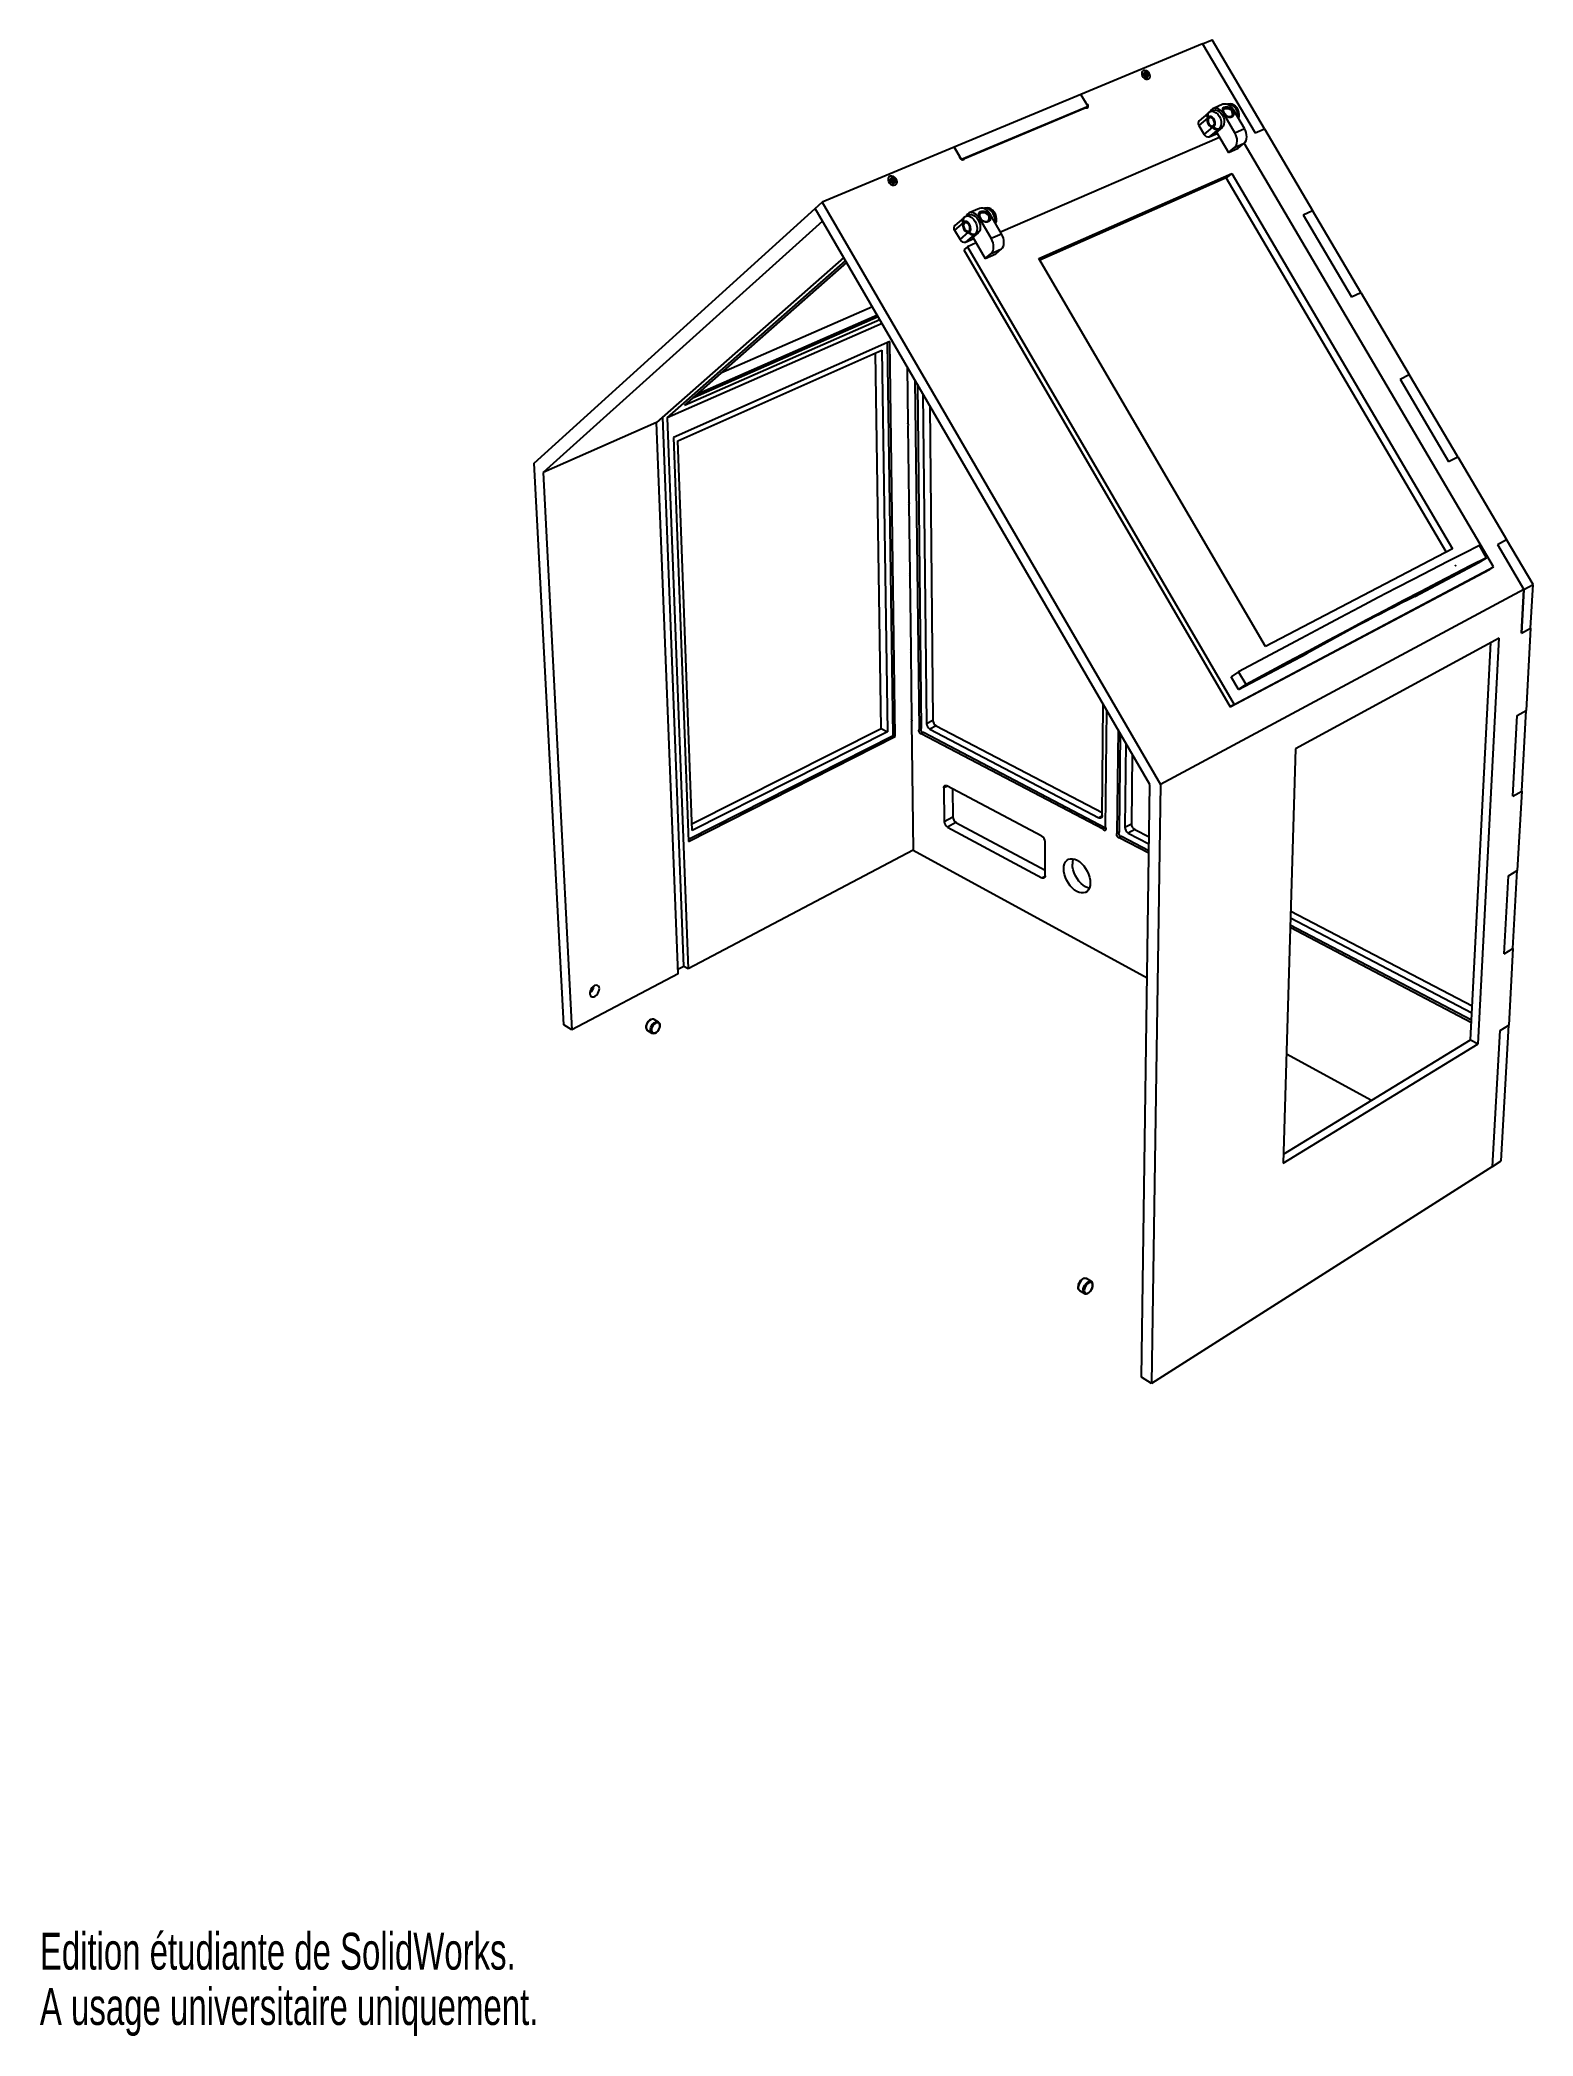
# Model space of a CAD drawing. Extents: x 0 to 151, y 0 to 202.
import ezdxf
from ezdxf.enums import TextEntityAlignment as Align

# ---------------------------------------------------------------- set-up
doc = ezdxf.new("R2010")
doc.units = 0
doc.layers.get('0').update_dxf_attribs({"linetype": 'CONTINUOUS'})

msp = doc.modelspace()

# ---------------------------------------------------------------- linework, layer by layer
at = {"color": 7, "linetype": 'CONTINUOUS'}
for p, q in [((117.69, 201.72), (105.38, 196.6)), ((117.69, 201.72), (118.65, 202.12)), ((117.69, 201.72), (123, 192.71)), ((123.95, 193.12), (118.65, 202.12)), ((111.89, 198.78), (111.76, 198.67)), ((111.76, 198.67), (111.83, 198.46)), ((111.94, 198.57), (111.77, 198.65)), ((111.83, 198.46), (112.02, 198.37)), ((112.08, 198.69), (111.89, 198.78)), ((111.94, 198.57), (112.08, 198.69)), ((112, 198.39), (111.94, 198.57)), ((112.02, 198.37), (112.14, 198.49)), ((112.02, 198.38), (112.14, 198.49)), ((112.14, 198.49), (112.08, 198.69)), ((105.38, 196.6), (92.56, 191.26)), ((106.1, 195.37), (105.38, 196.6)), ((105.9, 195.72), (105.38, 196.6)), ((106.1, 195.37), (93.29, 190.01)), ((93.59, 190.13), (105.82, 195.25)), ((105.93, 195.23), (106.1, 195.37)), ((118.2, 194.21), (117.31, 193.47)), ((118.23, 194.68), (117.33, 193.94)), ((118.46, 194.37), (118.41, 194.35)), ((118.79, 194.99), (118.48, 194.86)), ((119.75, 195.6), (118.78, 195.18)), ((119.84, 194.62), (119.9, 194.65)), ((120.96, 192.72), (119.84, 194.62)), ((120.62, 194.38), (120.63, 194.39)), ((120.75, 195.01), (120.81, 195.04)), ((121.93, 193.14), (120.81, 195.04)), ((119.42, 192.25), (97.25, 182.64)), ((117.31, 193.47), (117.85, 192.56)), ((117.85, 192.56), (118.74, 193.3)), ((118.24, 193.95), (118.24, 193.9)), ((119.27, 193.05), (118.37, 192.31)), ((118.37, 192.31), (119.18, 192.66)), ((118.39, 193.54), (118.42, 193.51)), ((118.83, 193.36), (118.88, 193.38)), ((119.66, 193.26), (119.05, 192.75)), ((119.06, 192.74), (119.12, 192.76)), ((119.1, 192.79), (120.31, 190.73)), ((119.36, 193.12), (119.27, 193.05)), ((119.36, 193.12), (119.66, 193.26)), ((120.96, 192.72), (121.93, 193.14)), ((123, 192.71), (123.95, 193.12)), ((123.95, 193.12), (128.83, 184.85)), ((92.56, 191.26), (79.19, 185.7)), ((93.29, 190.01), (92.56, 191.26)), ((92.56, 191.26), (93.08, 190.36)), ((93.42, 189.98), (93.59, 190.13)), ((120.31, 190.73), (120.93, 191.23)), ((120.31, 190.73), (121.28, 191.16)), ((120.93, 191.23), (121.89, 191.66)), ((121.28, 191.16), (121.89, 191.66)), ((147.14, 148.76), (121.9, 191.66)), ((86.25, 188.09), (86.11, 187.97)), ((86.45, 187.99), (86.25, 188.09)), ((86.32, 187.88), (86.45, 187.99)), ((86.52, 187.78), (86.45, 187.99)), ((101.13, 180), (120.66, 188.59)), ((120.09, 188.14), (101.23, 179.82)), ((120.66, 188.59), (120.09, 188.14)), ((142.36, 150.27), (120.09, 188.14)), ((120.66, 188.59), (143, 150.6)), ((86.11, 187.97), (86.18, 187.75)), ((86.32, 187.88), (86.11, 187.97)), ((86.18, 187.75), (86.38, 187.66)), ((86.38, 187.66), (86.32, 187.88)), ((86.38, 187.66), (86.52, 187.78)), ((86.38, 187.66), (86.52, 187.78)), ((86.38, 187.66), (86.38, 187.66)), ((50.04, 159.28), (78.49, 185.06)), ((78.49, 185.06), (79.19, 185.7)), ((79.23, 183.78), (78.49, 185.06)), ((112.34, 126.74), (78.49, 185.06)), ((79.19, 185.7), (113.44, 126.71)), ((93.48, 184.08), (92.62, 183.34)), ((94.08, 184.41), (93.75, 184.27)), ((95.12, 185.06), (94.07, 184.61)), ((95.14, 184.01), (95.2, 184.04)), ((96.29, 182.03), (95.14, 184.01)), ((95.59, 185.06), (95.57, 185.05)), ((96.12, 184.43), (96.19, 184.46)), ((97.34, 182.48), (96.19, 184.46)), ((127.88, 184.42), (128.83, 184.85)), ((127.88, 184.42), (128.83, 184.85)), ((127.88, 184.42), (132.77, 176.11)), ((133.71, 176.55), (128.83, 184.85)), ((128.83, 184.85), (128.83, 184.85)), ((79.23, 183.78), (50.95, 158.33)), ((93.45, 183.59), (92.59, 182.84)), ((92.59, 182.84), (93.14, 181.9)), ((93.14, 181.9), (94.01, 182.64)), ((93.5, 183.4), (93.49, 183.35)), ((93.7, 183.74), (93.67, 183.73)), ((94.57, 182.38), (93.7, 181.64)), ((93.7, 181.64), (94.53, 182)), ((93.71, 182.85), (93.75, 182.81)), ((94.1, 182.71), (94.14, 182.72)), ((94.98, 182.6), (94.39, 182.1)), ((94.41, 182.09), (94.47, 182.11)), ((94.45, 182.14), (95.7, 179.99)), ((94.65, 182.46), (94.57, 182.38)), ((94.65, 182.46), (94.98, 182.6)), ((95.98, 183.77), (95.99, 183.78)), ((96.29, 182.03), (97.34, 182.48)), ((81.37, 180.09), (62.43, 163.37)), ((93.89, 181.18), (93.52, 180.87)), ((93.52, 180.87), (120.49, 134.58)), ((94.78, 181.57), (93.89, 181.18)), ((93.89, 181.18), (120.89, 134.84)), ((95.7, 179.99), (96.3, 180.49)), ((95.7, 179.99), (96.75, 180.45)), ((96.3, 180.49), (97.35, 180.95)), ((96.75, 180.45), (97.35, 180.95)), ((124.07, 140.7), (101.13, 180)), ((63.49, 163.84), (81.56, 179.76)), ((81.66, 179.59), (65.26, 165.15)), ((132.77, 176.11), (133.71, 176.55)), ((133.71, 176.55), (138.61, 168.23)), ((66.08, 165.87), (84.85, 174.1)), ((84.77, 174.24), (66.49, 166.23)), ((84.29, 175.08), (68.92, 168.37)), ((85.25, 173.41), (63.49, 163.84)), ((65.26, 165.15), (85.01, 173.82)), ((86.02, 171.57), (64.13, 161.87)), ((64.56, 161.52), (85.22, 170.7)), ((85.16, 132.4), (84.57, 170.4)), ((85.22, 170.7), (85.8, 132.06)), ((86.37, 131.68), (85.8, 171.47)), ((86.58, 131.57), (86.02, 171.57)), ((87.8, 169.03), (87.87, 163.33)), ((137.68, 167.78), (138.61, 168.23)), ((137.68, 167.78), (138.61, 168.23)), ((137.68, 167.78), (142.6, 159.42)), ((143.53, 159.89), (138.61, 168.23)), ((138.61, 168.23), (138.61, 168.23)), ((88.58, 167.67), (88.99, 132.3)), ((88.82, 167.26), (89.21, 132.41)), ((89.38, 166.29), (89.74, 132.9)), ((65.19, 108.31), (63.05, 163.92)), ((63.49, 163.84), (65.61, 108.07)), ((90.09, 165.08), (90.4, 133.24)), ((62.43, 163.37), (50.95, 158.33)), ((64.61, 107.54), (62.43, 163.37)), ((64.13, 161.87), (65.66, 120.97)), ((87.87, 163.03), (87.96, 155.36)), ((66.02, 122.06), (64.56, 161.52)), ((142.6, 159.42), (143.53, 159.89)), ((143.53, 159.89), (148.46, 151.52)), ((53.02, 102.39), (50.04, 159.28)), ((50.95, 158.33), (53.85, 101.88)), ((87.97, 155.07), (88.05, 148.1)), ((143, 150.6), (124.07, 140.7)), ((145.67, 149.19), (146.43, 149.69)), ((146.43, 149.69), (145.71, 150.92)), ((147.54, 151.04), (148.46, 151.52)), ((147.54, 151.04), (148.46, 151.52)), ((147.54, 151.04), (150.22, 146.47)), ((151.14, 146.97), (148.46, 151.52)), ((148.46, 151.52), (148.46, 151.52)), ((88.06, 147.81), (88.15, 140.38)), ((120.49, 134.58), (146.74, 148.5)), ((120.89, 134.84), (147.14, 148.76)), ((139.18, 145.76), (145.67, 149.19)), ((143.29, 148.9), (143.29, 148.9)), ((143.3, 148.88), (143.3, 148.89)), ((147.14, 148.76), (146.74, 148.5)), ((150.22, 146.47), (113.44, 126.71)), ((149.98, 142.04), (150.22, 146.47)), ((150.22, 146.47), (149.98, 142.04)), ((150.22, 146.47), (151.14, 146.97)), ((150.9, 142.54), (151.14, 146.97)), ((147.72, 141.56), (127.1, 130.35)), ((145.59, 100.48), (147.72, 141.56)), ((149.98, 142.04), (150.9, 142.54)), ((150.9, 142.54), (150.44, 134.22)), ((88.15, 140.1), (88.23, 133.35)), ((121.34, 136.34), (128.24, 139.98)), ((144.82, 100.88), (146.87, 141.09)), ((121.34, 138.12), (120.6, 137.63)), ((121.34, 136.34), (120.6, 137.63)), ((122.09, 136.84), (121.34, 138.12)), ((122.09, 136.84), (121.34, 136.34)), ((107.54, 123.59), (107.64, 134.84)), ((107.88, 122.38), (107.99, 134.24)), ((120.89, 134.84), (120.49, 134.58)), ((149.09, 125.53), (149.53, 133.71)), ((149.53, 133.71), (150.44, 134.22)), ((149.99, 126.05), (150.44, 134.22)), ((65.65, 121.19), (86.37, 131.68)), ((65.66, 120.97), (86.58, 131.57)), ((65.99, 122.73), (85.16, 132.4)), ((85.8, 132.06), (66.02, 122.06)), ((85.16, 132.4), (85.8, 132.06)), ((86.37, 131.68), (86.58, 131.57)), ((88.24, 133.07), (88.4, 120.07)), ((89.21, 132.41), (88.99, 132.3)), ((89.44, 132.01), (89.22, 131.9)), ((89.22, 131.9), (107.64, 122.22)), ((89.44, 132.01), (107.86, 122.34)), ((89.74, 132.9), (90.4, 133.24)), ((90.73, 132.68), (90.07, 132.34)), ((90.07, 132.34), (107.2, 123.36)), ((90.73, 132.68), (107.54, 123.88)), ((109.13, 132.28), (109.02, 121.78)), ((109.35, 131.9), (109.24, 121.9)), ((109.92, 130.92), (109.82, 122.39)), ((110.57, 129.79), (110.48, 122.75)), ((127.1, 130.35), (125.84, 88.37)), ((91.5, 126.38), (91.53, 122.99)), ((101.43, 121.49), (91.82, 126.6)), ((92.39, 126.3), (92.41, 123.45)), ((111.5, 66.7), (112.34, 126.74)), ((113.44, 126.71), (112.52, 66.08)), ((149.09, 125.53), (149.99, 126.05)), ((149.99, 126.05), (149.54, 118.02)), ((91.53, 122.99), (92.41, 123.45)), ((92.73, 122.89), (91.86, 122.42)), ((91.86, 122.42), (101.42, 117.27)), ((92.73, 122.89), (101.75, 118.04)), ((107.86, 122.34), (107.64, 122.22)), ((109.24, 121.9), (109.02, 121.78)), ((109.48, 121.49), (109.26, 121.37)), ((109.26, 121.37), (112.24, 119.8)), ((109.48, 121.49), (112.25, 120.03)), ((109.82, 122.39), (110.48, 122.75)), ((110.82, 122.17), (110.16, 121.81)), ((110.16, 121.81), (112.26, 120.71)), ((110.82, 122.17), (112.27, 121.41)), ((88.4, 120.07), (65.61, 108.07)), ((88.4, 120.07), (112.07, 107.15)), ((101.75, 117.49), (101.76, 120.91)), ((148.22, 109.59), (148.65, 117.49)), ((148.65, 117.49), (149.54, 118.02)), ((149.11, 110.12), (149.54, 118.02)), ((144.95, 103.57), (126.59, 113.2)), ((126.61, 113.91), (144.99, 104.3)), ((126.56, 112.27), (144.91, 102.63)), ((126.57, 112.51), (144.92, 102.88)), ((148.22, 109.59), (149.11, 110.12)), ((149.11, 110.12), (148.68, 102.37)), ((64.61, 107.54), (53.85, 101.88)), ((65.19, 108.31), (64.59, 108)), ((65.61, 108.07), (65.19, 108.31)), ((53.85, 101.88), (53.02, 102.39)), ((61.52, 101.82), (61.95, 101.56)), ((61.95, 101.56), (61.95, 101.56)), ((62.62, 102.67), (62.19, 102.93)), ((147.05, 88.06), (147.8, 101.83)), ((147.8, 101.83), (148.68, 102.37)), ((147.92, 88.61), (148.68, 102.37)), ((125.84, 88.37), (145.59, 100.48)), ((125.87, 89.3), (144.82, 100.88)), ((126.18, 99.45), (134.79, 94.75)), ((144.82, 100.88), (145.59, 100.48)), ((147.05, 88.06), (112.52, 66.08)), ((147.05, 88.06), (147.92, 88.61)), ((105.23, 75.49), (105.73, 75.19)), ((106.44, 76.4), (105.94, 76.69)), ((112.52, 66.08), (111.5, 66.7))]:
    msp.add_line(p, q, dxfattribs=at)
at = {"color": 8, "linetype": 'CONTINUOUS'}
for p, q in [((119.05, 192.76), (119.06, 192.74)), ((94.4, 182.1), (94.41, 182.09)), ((91.87, 126.57), (91.5, 126.38)), ((107.2, 123.36), (107.54, 123.55)), ((101.42, 117.27), (101.75, 117.45))]:
    msp.add_line(p, q, dxfattribs=at)
at = {"color": 7, "linetype": 'CONTINUOUS'}
for points in [[(112.02, 198.98), (111.86, 199.02), (111.72, 199.01), (111.61, 198.93), (111.54, 198.81), (111.53, 198.66), (111.58, 198.49), (111.68, 198.34), (111.81, 198.22), (111.97, 198.15), (112.12, 198.13), (112.25, 198.18), (112.34, 198.28), (112.38, 198.42), (112.36, 198.58), (112.29, 198.74), (112.17, 198.88), (112.02, 198.98)], [(112.1, 198.34), (112.16, 198.39), (112.19, 198.46), (112.19, 198.56), (112.15, 198.66), (112.08, 198.75), (111.99, 198.81), (111.9, 198.83), (111.81, 198.82), (111.75, 198.77), (111.71, 198.69), (111.72, 198.59), (111.76, 198.5), (111.83, 198.41), (111.92, 198.35), (112.01, 198.32), (112.1, 198.34)], [(105.82, 195.25), (105.91, 195.23), (106, 195.24), (106.07, 195.29), (106.1, 195.37), (106.1, 195.47), (106.06, 195.57), (105.99, 195.66), (105.9, 195.72)], [(118.2, 194.21), (118.16, 194.07), (118.16, 193.91), (118.19, 193.74), (118.27, 193.58), (118.37, 193.45), (118.49, 193.35), (118.62, 193.3), (118.74, 193.3)], [(118.32, 194.76), (118.29, 194.74), (118.21, 194.67)], [(118.24, 193.95), (118.24, 194.05), (118.27, 194.2), (118.35, 194.31), (118.47, 194.36), (118.47, 194.36)], [(118.78, 193.45), (118.86, 193.55), (118.89, 193.7), (118.86, 193.86), (118.8, 194.02), (118.69, 194.15), (118.57, 194.23), (118.44, 194.25), (118.34, 194.21), (118.27, 194.1), (118.24, 193.96), (118.26, 193.79), (118.33, 193.63), (118.43, 193.5), (118.55, 193.42), (118.68, 193.4), (118.78, 193.45)], [(118.84, 193.35), (118.93, 193.46), (118.97, 193.62), (118.96, 193.8), (118.9, 193.99), (118.8, 194.15), (118.68, 194.28), (118.54, 194.35), (118.4, 194.36), (118.28, 194.31)], [(118.49, 194.85), (118.4, 194.82), (118.31, 194.76)], [(119.84, 194.62), (119.68, 194.84), (119.5, 195.02), (119.3, 195.15), (119.1, 195.22), (118.9, 195.22), (118.73, 195.16), (118.58, 195.03), (118.47, 194.86)], [(118.79, 194.99), (118.83, 195.01), (119, 195.03), (119.19, 194.98), (119.37, 194.88), (119.54, 194.72), (119.69, 194.52), (119.8, 194.29), (119.86, 194.04), (119.88, 193.8), (119.85, 193.58), (119.78, 193.39), (119.66, 193.26)], [(119.9, 194.65), (119.88, 194.68), (119.8, 194.85), (119.74, 195.03), (119.74, 195.16), (119.78, 195.25), (119.88, 195.31), (120.02, 195.35), (120.24, 195.34), (120.45, 195.28), (120.62, 195.17), (120.75, 195.01)], [(120.81, 195.04), (120.66, 195.26), (120.47, 195.44), (120.27, 195.56), (120.07, 195.63), (119.88, 195.63), (119.75, 195.6)], [(119.93, 194.66), (119.9, 194.72), (119.83, 194.85), (119.8, 194.97), (119.8, 195.05), (119.82, 195.1), (119.83, 195.11)], [(119.83, 195.11), (119.88, 195.14), (119.99, 195.18), (120.12, 195.19), (120.27, 195.17), (120.44, 195.11), (120.57, 195), (120.66, 194.87), (120.69, 194.72), (120.69, 194.62)], [(119.84, 195.12), (119.83, 195.11), (119.83, 195.11)], [(120.75, 195.01), (120.83, 194.82), (120.85, 194.63), (120.81, 194.46), (120.71, 194.34), (120.56, 194.28), (120.39, 194.28), (120.2, 194.35), (120.03, 194.48), (119.9, 194.65)], [(120.62, 194.39), (120.6, 194.37), (120.49, 194.32), (120.37, 194.33), (120.23, 194.37), (120.09, 194.47), (119.97, 194.59), (119.93, 194.65)], [(121.32, 194.17), (121.32, 194.18), (121.38, 194.36), (121.4, 194.57), (121.37, 194.8), (121.29, 195.02), (121.18, 195.23), (121.02, 195.41), (120.85, 195.53), (120.67, 195.61), (120.48, 195.64), (120.29, 195.62), (120.19, 195.58)], [(119.06, 192.74), (119.05, 192.74), (119.04, 192.73), (119.04, 192.73), (119.04, 192.73), (119.03, 192.73), (119.04, 192.74), (119.04, 192.74), (119.05, 192.75)], [(120.93, 191.23), (121.03, 191.35), (121.12, 191.5), (121.17, 191.68), (121.19, 191.88), (121.18, 192.09), (121.13, 192.31), (121.06, 192.52), (120.96, 192.72)], [(121.89, 191.66), (122, 191.77), (122.09, 191.92), (122.14, 192.1), (122.16, 192.3), (122.15, 192.51), (122.1, 192.73), (122.03, 192.94), (121.93, 193.14)], [(93.08, 190.36), (93.09, 190.26), (93.13, 190.16), (93.2, 190.07), (93.29, 190.01), (93.39, 189.98), (93.48, 190), (93.55, 190.05), (93.59, 190.13)], [(86.4, 188.3), (86.23, 188.34), (86.08, 188.32), (85.95, 188.24), (85.88, 188.12), (85.86, 187.95), (85.91, 187.78), (86.01, 187.62), (86.15, 187.49), (86.32, 187.42), (86.48, 187.41), (86.62, 187.46), (86.72, 187.56), (86.77, 187.71), (86.75, 187.88), (86.68, 188.05), (86.55, 188.2), (86.4, 188.3)], [(86.17, 188.13), (86.1, 188.07), (86.06, 187.99), (86.06, 187.89), (86.1, 187.78), (86.17, 187.69), (86.27, 187.63), (86.37, 187.61), (86.46, 187.62), (86.53, 187.67), (86.57, 187.76), (86.57, 187.86), (86.53, 187.96), (86.46, 188.05), (86.36, 188.12), (86.26, 188.14), (86.17, 188.13)], [(93.57, 184.16), (93.56, 184.14), (93.47, 184.07)], [(93.75, 184.26), (93.66, 184.22), (93.57, 184.16)], [(95.14, 184.01), (94.97, 184.24), (94.79, 184.43), (94.59, 184.56), (94.39, 184.64), (94.19, 184.64), (94.02, 184.58), (93.88, 184.46), (93.77, 184.28), (93.77, 184.28)], [(94.08, 184.41), (94.12, 184.42), (94.29, 184.44), (94.47, 184.39), (94.66, 184.28), (94.83, 184.11), (94.98, 183.9), (95.09, 183.66), (95.17, 183.41), (95.19, 183.16), (95.17, 182.93), (95.1, 182.74), (94.98, 182.6)], [(95.2, 184.04), (95.18, 184.07), (95.1, 184.25), (95.04, 184.44), (95.05, 184.58), (95.1, 184.67), (95.21, 184.74), (95.36, 184.78), (95.59, 184.77), (95.81, 184.71), (95.99, 184.6), (96.12, 184.43)], [(96.01, 184.37), (95.9, 184.49), (95.75, 184.58), (95.57, 184.62), (95.37, 184.62), (95.24, 184.58), (95.15, 184.53), (95.1, 184.45), (95.1, 184.34), (95.14, 184.19), (95.21, 184.05), (95.22, 184.03)], [(96.19, 184.46), (96.03, 184.69), (95.84, 184.88), (95.64, 185.01), (95.44, 185.09), (95.24, 185.09), (95.12, 185.06)], [(96.12, 184.43), (96.21, 184.23), (96.22, 184.03), (96.17, 183.85), (96.06, 183.72), (95.9, 183.66), (95.71, 183.66), (95.52, 183.73), (95.34, 183.86), (95.2, 184.04)], [(95.98, 183.79), (95.95, 183.75), (95.83, 183.71), (95.68, 183.71), (95.52, 183.76), (95.38, 183.87), (95.26, 184), (95.24, 184.04)], [(96.74, 183.52), (96.77, 183.59), (96.83, 183.78), (96.84, 184), (96.8, 184.23), (96.73, 184.46), (96.6, 184.68), (96.44, 184.87), (96.27, 185), (96.08, 185.08), (95.89, 185.11), (95.7, 185.09), (95.59, 185.05)], [(93.45, 183.59), (93.41, 183.45), (93.42, 183.28), (93.46, 183.11), (93.53, 182.94), (93.64, 182.8), (93.76, 182.7), (93.89, 182.64), (94.01, 182.64)], [(94.05, 182.79), (94.12, 182.9), (94.14, 183.05), (94.12, 183.22), (94.05, 183.38), (93.94, 183.52), (93.82, 183.61), (93.69, 183.63), (93.59, 183.58), (93.52, 183.48), (93.49, 183.33), (93.52, 183.16), (93.59, 182.99), (93.7, 182.86), (93.82, 182.77), (93.94, 182.75), (94.05, 182.79)], [(94.11, 182.69), (94.19, 182.8), (94.23, 182.96), (94.21, 183.15), (94.15, 183.34), (94.05, 183.52), (93.92, 183.65), (93.78, 183.73), (93.64, 183.74), (93.53, 183.69)], [(94.41, 182.09), (94.4, 182.08), (94.39, 182.08), (94.38, 182.08), (94.38, 182.08), (94.38, 182.08), (94.38, 182.08), (94.39, 182.09), (94.39, 182.1)], [(96.3, 180.49), (96.4, 180.61), (96.48, 180.76), (96.53, 180.95), (96.54, 181.15), (96.52, 181.37), (96.48, 181.59), (96.4, 181.82), (96.29, 182.03)], [(97.35, 180.95), (97.45, 181.07), (97.53, 181.22), (97.58, 181.4), (97.59, 181.61), (97.57, 181.83), (97.53, 182.05), (97.45, 182.27), (97.34, 182.48)], [(145.71, 150.92), (144.13, 150.12), (142.5, 149.29), (140.82, 148.43), (139.08, 147.53), (137.3, 146.6), (135.46, 145.65), (133.58, 144.66), (131.65, 143.64), (129.68, 142.59), (127.66, 141.52), (125.59, 140.41), (123.49, 139.28), (121.34, 138.12)], [(146.43, 149.69), (144.86, 148.89), (143.23, 148.05), (141.55, 147.18), (139.82, 146.28), (138.03, 145.35), (136.2, 144.39), (134.32, 143.4), (132.39, 142.37), (130.42, 141.32), (128.4, 140.24), (126.34, 139.13), (124.23, 138), (122.09, 136.84)], [(143.28, 148.88), (143.29, 148.88), (143.29, 148.88), (143.29, 148.88), (143.3, 148.88), (143.3, 148.89), (143.3, 148.89), (143.29, 148.89), (143.29, 148.89), (143.29, 148.9), (143.29, 148.9), (143.28, 148.9), (143.28, 148.89), (143.28, 148.89), (143.28, 148.89), (143.28, 148.89), (143.28, 148.88)], [(88.99, 132.3), (88.96, 132.25), (88.94, 132.18), (88.96, 132.1), (88.99, 132.02), (89.05, 131.95), (89.11, 131.9), (89.17, 131.88), (89.22, 131.9)], [(89.21, 132.41), (89.18, 132.36), (89.17, 132.29), (89.18, 132.21), (89.21, 132.13), (89.27, 132.06), (89.33, 132.01), (89.39, 132), (89.42, 132)], [(91.5, 126.38), (91.51, 126.45), (91.53, 126.52), (91.55, 126.57), (91.59, 126.61), (91.64, 126.63), (91.7, 126.64), (91.76, 126.63), (91.82, 126.6)], [(107.54, 123.59), (107.53, 123.51), (107.51, 123.45), (107.48, 123.39), (107.44, 123.35), (107.39, 123.33), (107.33, 123.32), (107.26, 123.33), (107.2, 123.36)], [(107.64, 122.22), (107.69, 122.15), (107.76, 122.1), (107.82, 122.08), (107.88, 122.09), (107.91, 122.14), (107.93, 122.21), (107.92, 122.29), (107.88, 122.38)], [(107.86, 122.34), (107.91, 122.27), (107.92, 122.26)], [(109.02, 121.78), (108.98, 121.73), (108.97, 121.66), (108.98, 121.58), (109.02, 121.49), (109.07, 121.42), (109.14, 121.37), (109.2, 121.35), (109.26, 121.37)], [(109.24, 121.9), (109.2, 121.85), (109.19, 121.78), (109.2, 121.7), (109.24, 121.61), (109.29, 121.54), (109.36, 121.49), (109.42, 121.47), (109.47, 121.48)], [(101.75, 117.49), (101.75, 117.41), (101.73, 117.35), (101.7, 117.3), (101.66, 117.26), (101.61, 117.24), (101.55, 117.23), (101.49, 117.24), (101.42, 117.27)], [(103.64, 118.19), (103.66, 118.46), (103.72, 118.69), (103.82, 118.89), (103.95, 119.04), (104.12, 119.15), (104.31, 119.21), (104.53, 119.21), (104.75, 119.16), (104.99, 119.06), (105.22, 118.92), (105.45, 118.72), (105.66, 118.49), (105.85, 118.23), (106.01, 117.95), (106.15, 117.65), (106.25, 117.34), (106.3, 117.04), (106.32, 116.75), (106.3, 116.49), (106.24, 116.25), (106.14, 116.06), (106, 115.9), (105.83, 115.8), (105.64, 115.74), (105.43, 115.74), (105.2, 115.79), (104.97, 115.89), (104.73, 116.04), (104.51, 116.23), (104.3, 116.46), (104.11, 116.72), (103.94, 117.01), (103.81, 117.3), (103.71, 117.61), (103.66, 117.91), (103.64, 118.19)], [(106.21, 116.23), (106.08, 116.27), (105.84, 116.37), (105.61, 116.52), (105.39, 116.71), (105.18, 116.94), (104.99, 117.2), (104.82, 117.48), (104.69, 117.78), (104.59, 118.08), (104.53, 118.38), (104.51, 118.67)], [(56.63, 106.06), (56.6, 106.21), (56.53, 106.32), (56.43, 106.38), (56.3, 106.4), (56.15, 106.36), (56.01, 106.27), (55.88, 106.14), (55.77, 105.98), (55.7, 105.81), (55.66, 105.64), (55.67, 105.48), (55.72, 105.35), (55.81, 105.26), (55.92, 105.22), (56.06, 105.23), (56.21, 105.3), (56.35, 105.41), (56.47, 105.55), (56.56, 105.72), (56.61, 105.89), (56.63, 106.06)], [(62.19, 102.93), (62.1, 102.97), (61.97, 102.97), (61.84, 102.94), (61.7, 102.85), (61.57, 102.73), (61.47, 102.59), (61.39, 102.42), (61.35, 102.25), (61.35, 102.09), (61.4, 101.95), (61.48, 101.85), (61.53, 101.82)], [(62.76, 102.31), (62.73, 102.45), (62.66, 102.55), (62.55, 102.6), (62.42, 102.6), (62.28, 102.53), (62.15, 102.42), (62.03, 102.28), (61.95, 102.11), (61.91, 101.94), (61.92, 101.79), (61.97, 101.66), (62.06, 101.59), (62.18, 101.57), (62.32, 101.6), (62.46, 101.69), (62.58, 101.82), (62.68, 101.98), (62.74, 102.15), (62.76, 102.31)], [(61.96, 101.56), (62.02, 101.53), (62.14, 101.52), (62.28, 101.55), (62.41, 101.62), (62.54, 101.74), (62.65, 101.88), (62.73, 102.05), (62.78, 102.22), (62.79, 102.35)], [(105.93, 76.69), (105.88, 76.72), (105.75, 76.73), (105.62, 76.7), (105.48, 76.61), (105.35, 76.49), (105.23, 76.33), (105.22, 76.31)], [(105.72, 75.49), (105.74, 75.35), (105.81, 75.25), (105.91, 75.2), (106.04, 75.22), (106.18, 75.29), (106.31, 75.41), (106.43, 75.57), (106.52, 75.75), (106.56, 75.93), (106.56, 76.09), (106.52, 76.22), (106.44, 76.29), (106.32, 76.31), (106.18, 76.27), (106.04, 76.17), (105.91, 76.02), (105.81, 75.85), (105.74, 75.67), (105.72, 75.49)], [(105.73, 75.2), (105.81, 75.16), (105.94, 75.16), (106.07, 75.2), (106.21, 75.29), (106.34, 75.42), (106.45, 75.58), (106.46, 75.59)], [(106.46, 75.59), (106.54, 75.76), (106.58, 75.94), (106.59, 76.11), (106.55, 76.26), (106.48, 76.36), (106.43, 76.39)]]:
    msp.add_lwpolyline(points, dxfattribs=at)
at = {"color": 8, "linetype": 'CONTINUOUS'}
for points in [[(118.48, 194.86), (118.52, 194.88), (118.7, 194.9), (118.88, 194.85), (119.07, 194.75), (119.24, 194.59), (119.38, 194.39), (119.49, 194.16), (119.56, 193.91), (119.58, 193.67), (119.55, 193.45), (119.47, 193.26), (119.36, 193.12)], [(119.93, 194.65), (119.93, 194.66), (119.93, 194.66), (119.92, 194.66), (119.91, 194.65), (119.9, 194.65)], [(121.27, 194.27), (121.28, 194.4), (121.26, 194.64), (121.19, 194.89), (121.08, 195.12), (120.94, 195.32), (120.77, 195.48), (120.58, 195.58), (120.4, 195.62), (120.22, 195.6), (120.18, 195.59)], [(93.75, 184.27), (93.79, 184.28), (93.96, 184.3), (94.14, 184.25), (94.33, 184.14), (94.5, 183.97), (94.65, 183.76), (94.76, 183.52), (94.84, 183.27), (94.86, 183.02), (94.84, 182.79), (94.77, 182.6), (94.65, 182.46)], [(96.68, 183.61), (96.7, 183.81), (96.68, 184.06), (96.61, 184.31), (96.49, 184.55), (96.34, 184.76), (96.17, 184.93), (95.99, 185.04), (95.8, 185.09), (95.63, 185.07), (95.59, 185.06)], [(62.19, 102.93), (62.14, 102.96), (62.01, 102.97), (61.87, 102.93), (61.72, 102.84), (61.59, 102.71), (61.48, 102.55), (61.41, 102.38), (61.37, 102.2), (61.38, 102.04), (61.43, 101.91), (61.51, 101.82), (61.52, 101.82)], [(61.95, 101.56), (61.94, 101.57), (61.86, 101.65), (61.81, 101.78), (61.8, 101.94), (61.84, 102.12), (61.91, 102.29), (62.02, 102.45), (62.15, 102.58), (62.3, 102.67), (62.44, 102.71), (62.57, 102.7), (62.62, 102.67)], [(105.94, 76.69), (105.83, 76.72), (105.7, 76.7), (105.55, 76.63), (105.41, 76.5), (105.29, 76.34), (105.19, 76.16), (105.12, 75.97), (105.1, 75.79)], [(105.6, 75.49), (105.62, 75.67), (105.68, 75.86), (105.78, 76.04), (105.91, 76.21), (106.05, 76.33), (106.19, 76.4), (106.33, 76.43), (106.43, 76.4)]]:
    msp.add_lwpolyline(points, dxfattribs=at)
for centre, radius, start, end in [((118.51, 194.43), 0.379, 138.5298, 216.0778), ((118.59, 194.51), 0.37, 137.9613, 213.2734), ((120.16, 194.63), 0.578, 32.9196, 123.0262), ((120.29, 194.68), 0.448, 319.6579, 37.1211), ((93.78, 183.82), 0.396, 137.9369, 215.2654), ((93.85, 183.89), 0.387, 137.4809, 212.3418), ((95.23, 184), 0.0452, 79.775, 125.3278), ((95.63, 184.09), 0.468, 319.0172, 36.2088), ((105.42, 75.75), 0.323, 172.7228, 234.1025), ((105.92, 75.45), 0.323, 172.7052, 233.7094)]:
    msp.add_arc(centre, radius, start, end, dxfattribs=at)
at = {"color": 7, "linetype": 'CONTINUOUS'}
for centre, radius, start, end in [((118.48, 194.07), 0.31, 130.3516, 153.405), ((120.96, 194.54), 0.515, 114.109, 128.1406), ((117.6, 193.69), 0.362, 136.5154, 218.1716), ((118.26, 192.76), 0.458, 205.3761, 284.2795), ((118.71, 193.7), 0.347, 212.6492, 300.6702), ((118.68, 193.54), 0.253, 283.3733, 309.8082), ((119.15, 193.49), 0.459, 205.3655, 284.2001), ((119.24, 193.56), 0.452, 207.8858, 284.6221), ((96.33, 183.97), 0.506, 113.774, 128.5727), ((92.89, 183.07), 0.38, 136.2332, 217.074), ((93.72, 183.46), 0.298, 131.4888, 155.3494), ((93.83, 183.43), 0.334, 110.939, 184.4232), ((94.01, 183.04), 0.344, 222.1435, 286.1516), ((93.96, 182.87), 0.234, 282.762, 310.8309), ((94.44, 182.85), 0.48, 205.8334, 285.4583), ((94.53, 182.92), 0.474, 208.449, 285.822), ((93.57, 182.11), 0.479, 205.8446, 285.5345), ((87.67, 163.18), 0.249, 323.9365, 37.4728), ((87.77, 155.21), 0.243, 323.6102, 37.7991), ((87.87, 147.95), 0.238, 323.3067, 38.1025), ((232.11, -43.43), 210.78, 116.1608, 119.5253), ((87.97, 140.24), 0.232, 322.9771, 38.4322), ((88.06, 133.21), 0.227, 322.671, 38.7382), ((90.43, 132.93), 0.689, 181.7434, 238.242), ((91.09, 133.26), 0.687, 181.7011, 238.297), ((93.1, 123.47), 0.689, 181.9237, 238.0206), ((92.22, 123.01), 0.692, 181.98, 237.9475), ((101.07, 120.9), 0.695, 1.5491, 58.5114), ((110.52, 122.41), 0.698, 181.1399, 239.0515), ((111.18, 122.77), 0.696, 181.0973, 239.1069), ((105.89, 118.69), 1.38, 158.9491, 181.0418), ((55.15, 106.41), 0.924, 304.3666, 353.4586), ((62.44, 102.37), 0.344, 355.9049, 59.462), ((106.02, 75.8), 0.952, 147.7847, 177.9839), ((105.4, 75.78), 0.335, 171.756, 239.1319)]:
    msp.add_arc(centre, radius, start, end, dxfattribs=at)

# ---------------------------------------------------------------- texts
for s, width, p in [('Edition étudiante de SolidWorks.', 0.667188, (0, 5.6)), ('A usage universitaire uniquement.', 0.668182, (0, 0))]:
    msp.add_text(s, height=3.7351, dxfattribs=dict(at, width=width)).set_placement(p, align=Align.BOTTOM_LEFT)

doc.saveas('drawing.dxf')
